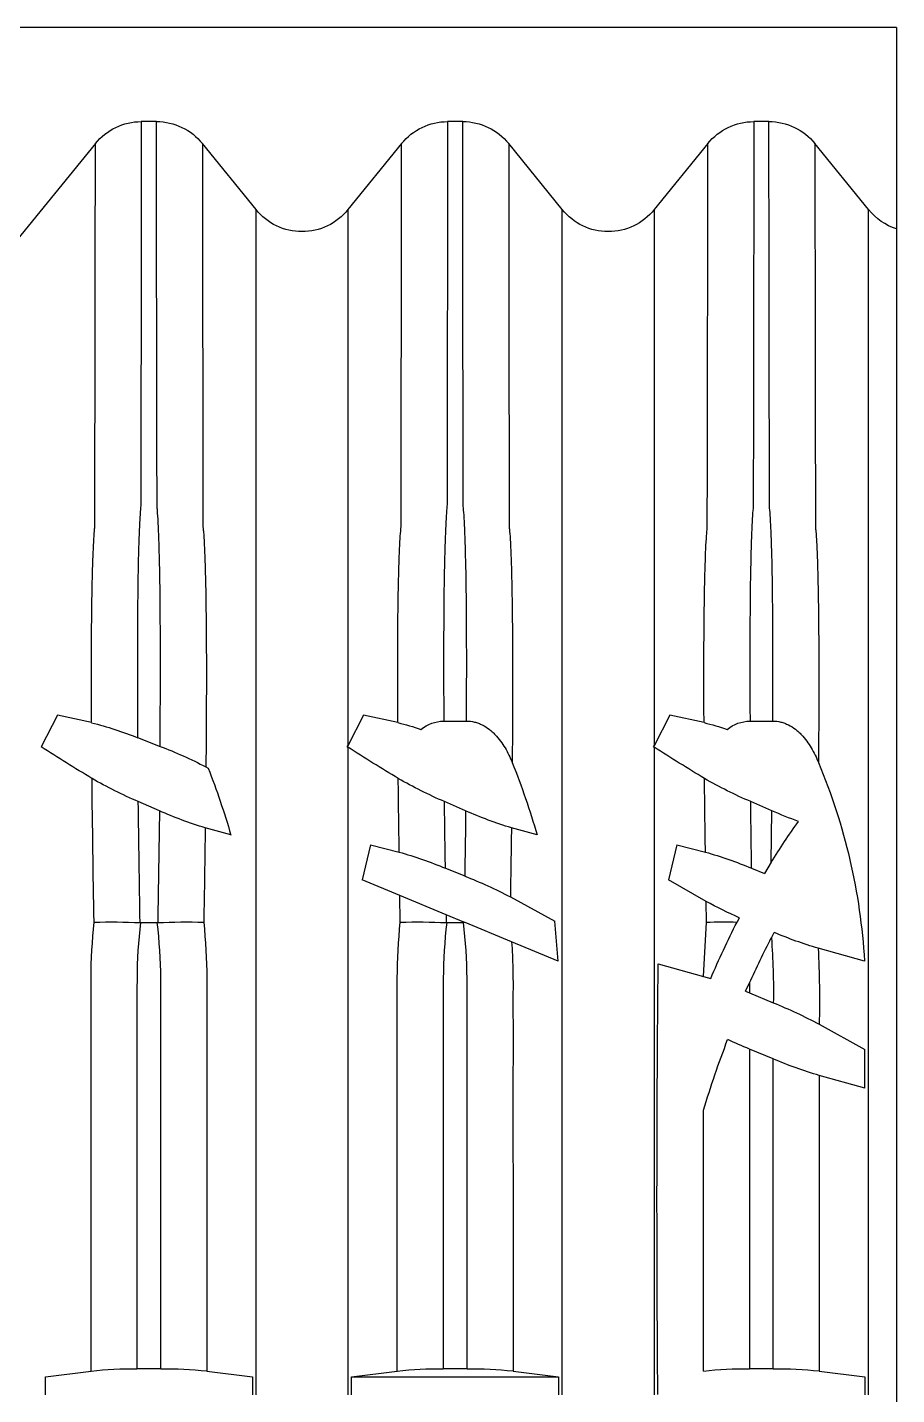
# Model space of a CAD drawing. Header units: millimetres. Extents: x -455371 to 117772, y -78417 to 116564.
# Drawn here: x -26079.5 to -25933, y 53774 to 54004.4 of the extents above; entities that cross this region are included whole.
import ezdxf

# ---------------------------------------------------------------- set-up
doc = ezdxf.new("R2010")
doc.units = ezdxf.units.MM
doc.layers.get('0').update_dxf_attribs({"color": 255})
doc.layers.add('BETON-STOP', color=141, linetype='Continuous')
doc.layers.add('quote', color=5, linetype='Continuous', lineweight=15)

# ---------------------------------------------------------------- blocks, each defined once
blk = doc.blocks.new('Bs H50 tacca 4')
at = {"layer": 'BETON-STOP'}
for p, q in [((19692.858, 10009.839), (19692.858, 10055.839)), ((19678.543, 10032.839), (19678.543, 10032.539)), ((19682.024, 10032.539), (19682.024, 10032.839)), ((19683.693, 10032.839), (19683.693, 10032.539)), ((19687.174, 10032.539), (19687.174, 10032.839)), ((19692.324, 10032.539), (19692.324, 10032.839)), ((19678.543, 10032.539), (19679.31, 10032.441)), ((19680.484, 10032.402), (19680.083, 10032.402)), ((19681.257, 10032.441), (19682.024, 10032.539)), ((19683.693, 10032.539), (19684.46, 10032.441)), ((19683.693, 10032.539), (19687.174, 10032.539)), ((19685.634, 10032.402), (19685.233, 10032.402)), ((19686.407, 10032.441), (19687.174, 10032.539)), ((19690.784, 10032.402), (19690.383, 10032.402)), ((19690.383, 10027.026), (19690.383, 10032.402)), ((19690.784, 10032.402), (19690.784, 10027.192)), ((19691.557, 10032.441), (19692.324, 10032.539)), ((19692.324, 10027.682), (19691.557, 10027.47)), ((19692.324, 10027.682), (19692.324, 10027.032)), ((19690.784, 10027.192), (19690.383, 10027.026)), ((19691.557, 10026.608), (19692.324, 10027.032)), ((19690.383, 10026.08), (19690.784, 10026.246)), ((19690.319, 10026.054), (19690.383, 10026.08)), ((19690.319, 10026.054), (19690.383, 10025.911)), ((19690.383, 10025.911), (19690.383, 10026.08)), ((19688.849, 10025.593), (19689.611, 10025.802)), ((19689.611, 10025.802), (19689.732, 10025.838)), ((19689.611, 10025.802), (19689.661, 10024.891)), ((19687.166, 10025.545), (19686.383, 10025.221)), ((19687.166, 10025.545), (19687.111, 10024.873)), ((19692.316, 10025.545), (19691.54, 10025.33)), ((19686.383, 10025.221), (19685.603, 10024.898)), ((19690.751, 10025.156), (19690.799, 10025.064)), ((19680.135, 10024.899), (19680.142, 10024.899)), ((19680.142, 10024.899), (19680.425, 10024.899)), ((19680.425, 10024.899), (19680.432, 10024.899)), ((19684.511, 10024.891), (19684.504, 10024.442)), ((19685.282, 10024.765), (19685.285, 10024.899)), ((19685.582, 10024.889), (19685.282, 10024.765)), ((19685.285, 10024.899), (19685.292, 10024.899)), ((19685.292, 10024.899), (19685.575, 10024.899)), ((19685.575, 10024.899), (19685.582, 10024.899)), ((19685.603, 10024.898), (19685.582, 10024.899)), ((19685.582, 10024.899), (19685.582, 10024.889)), ((19685.603, 10024.898), (19685.582, 10024.889)), ((19686.363, 10024.466), (19687.111, 10024.873)), ((19689.661, 10024.891), (19689.655, 10024.542)), ((19690.212, 10024.817), (19690.175, 10024.889)), ((19685.282, 10024.765), (19684.504, 10024.442)), ((19684.504, 10024.442), (19683.87, 10024.18)), ((19689.655, 10024.542), (19689.02, 10024.18)), ((19684.01, 10023.589), (19683.87, 10024.18)), ((19685.27, 10023.984), (19685.595, 10024.114)), ((19689.16, 10023.589), (19689.02, 10024.18)), ((19690.42, 10023.984), (19690.634, 10024.07)), ((19690.748, 10023.884), (19690.634, 10024.07)), ((19690.748, 10023.884), (19690.76, 10023.017)), ((19684.01, 10023.589), (19684.492, 10023.714)), ((19689.16, 10023.589), (19689.642, 10023.714)), ((19681.661, 10023.424), (19681.23, 10023.304)), ((19686.811, 10023.424), (19686.38, 10023.304)), ((19680.46, 10023.017), (19680.105, 10022.862)), ((19685.61, 10023.017), (19685.255, 10022.862)), ((19690.76, 10023.017), (19690.405, 10022.862)), ((19681.242, 10022.278), (19681.279, 10022.298)), ((19678.745, 10021.408), (19678.47, 10021.943)), ((19680.094, 10021.787), (19680.471, 10021.933)), ((19683.631, 10021.95), (19683.62, 10021.943)), ((19683.62, 10021.943), (19683.631, 10021.923)), ((19683.895, 10021.408), (19683.631, 10021.923)), ((19688.781, 10021.95), (19688.77, 10021.943)), ((19688.77, 10021.943), (19688.781, 10021.923)), ((19689.045, 10021.408), (19688.781, 10021.923)), ((19679.319, 10021.534), (19678.745, 10021.408)), ((19684.469, 10021.534), (19683.895, 10021.408)), ((19685.243, 10021.508), (19685.624, 10021.508)), ((19689.619, 10021.534), (19689.045, 10021.408)), ((19690.393, 10021.508), (19690.774, 10021.508)), ((19679.383, 10011.794), (19678.008, 10013.488)), ((19682.085, 10012.905), (19681.184, 10011.794)), ((19684.533, 10011.794), (19683.631, 10012.905)), ((19687.235, 10012.905), (19686.334, 10011.794)), ((19689.683, 10011.794), (19688.781, 10012.905)), ((19692.385, 10012.905), (19691.484, 10011.794)), ((19680.411, 10011.424), (19680.156, 10011.424)), ((19685.561, 10011.424), (19685.306, 10011.424)), ((19690.711, 10011.424), (19690.456, 10011.424)), ((19692.858, 10009.839), (19675.579, 10009.839))]:
    blk.add_line(p, q, dxfattribs=at)
for centre, radius, start, end in [((20065.034, 10029.518), 376.206, 179.49431, 180.5979), ((19680.019, 10038.91), 6.508, 263.7467, 270.5633), ((19680.536, 10039.148), 6.746, 269.5571, 276.1329), ((19685.169, 10038.91), 6.508, 263.7467, 270.5633), ((19685.686, 10039.148), 6.746, 269.5571, 276.1329), ((19690.319, 10038.91), 6.508, 263.7467, 270.5633), ((19690.836, 10039.148), 6.746, 269.5571, 276.1329), ((19705.558, 10032.839), 16.65, 196.695, 201.0224), ((19693.647, 10020.46), 7.315, 106.6014, 113.039), ((19694.484, 10017.116), 10.725, 112.48, 114.6154), ((19687.603, 10034.049), 8.426, 292.1768, 297.9822), ((19671.171, 10026.231), 20.389, 357.4673, 1.0599), ((19679.604, 10026.035), 11.182, 355.4915, 1.0836), ((19703.083, 10031.488), 14.498, 202.9378, 207.0784), ((19705.558, 10032.839), 16.682, 204.537, 207.423), ((19682.218, 10026.124), 10.115, 337.204, 356.7172), ((19693.586, 10018.449), 7.179, 106.5599, 112.8486), ((20031.969, 10018.655), 352.663, 178.9869, 179.37962), ((19679.654, 10033.818), 8.932, 268.1218, 273.0874), ((20098.832, 10017.694), 418.759, 179.01414, 179.29279), ((19680.913, 10033.818), 8.932, 266.9126, 271.8782), ((19237.634, 10017.317), 442.863, 0.73746, 0.98095), ((19111.745, 10015.246), 569.543, 0.81069, 0.97029), ((19684.804, 10033.818), 8.932, 268.1218, 273.0874), ((19693.121, 10018.237), 7.195, 113.8499, 118.8003), ((19689.941, 10032.001), 7.116, 267.7431, 271.8822), ((19682.588, 10031.697), 8.157, 291.6267, 297.5629), ((19250.396, 10017.257), 436.026, 0.79467, 0.94735), ((19336.282, 10018.626), 349.356, 0.7202, 0.90021), ((19682.612, 10030.383), 6.93, 285.7431, 292.5557), ((20008.511, 10018.99), 323.28, 179.11496, 179.31372), ((19687.762, 10030.383), 6.93, 285.7431, 292.5557), ((20013.661, 10018.99), 323.28, 179.11496, 179.31372), ((19701.177, 10030.356), 12.274, 211.8239, 215.6812), ((19925.582, 10020.051), 241.117, 179.12954, 179.42423), ((19930.732, 10020.051), 241.117, 179.12954, 179.42423), ((19669.39, 10026.959), 12.77, 338.5951, 343.9327), ((19674.405, 10027.002), 12.912, 338.1933, 343.9131), ((19683.074, 10017.184), 6.392, 106.7661, 114.1399), ((19688.224, 10017.184), 6.392, 106.7661, 114.1399), ((19694.279, 10014.933), 8.817, 110.3864, 113.5188), ((19682.961, 10016.173), 7.274, 113.1216, 119.9777), ((19688.111, 10016.173), 7.274, 113.1216, 119.9777), ((19693.261, 10016.173), 7.274, 113.1216, 119.9777), ((19698.453, 9990.638), 37.139, 120.9975, 122.5513), ((19677.832, 10028.868), 7.42, 290.8357, 297.3599), ((19703.713, 9990.459), 37.349, 121.0006, 122.527), ((19708.863, 9990.459), 37.349, 121.0006, 122.527), ((19677.802, 10027.504), 6.159, 284.2636, 291.852), ((19683.423, 10025.861), 4.451, 283.5966, 288.8246), ((19685.256, 10022.14), 0.633, 231.1137, 268.7361), ((19688.573, 10025.861), 4.451, 283.5966, 288.8246), ((19690.406, 10022.14), 0.633, 231.1137, 268.7361), ((19682.858, 10012.283), 0.992, 38.8507, 141.1493), ((19688.008, 10012.283), 0.992, 38.8507, 141.1493), ((19693.158, 10012.283), 0.992, 107.5957, 141.1493), ((19680.157, 10012.419), 0.995, 218.9229, 269.9147), ((19680.409, 10012.419), 0.996, 270.0934, 321.069), ((19685.307, 10012.419), 0.995, 218.9229, 269.9147), ((19685.559, 10012.419), 0.996, 270.0934, 321.069), ((19690.457, 10012.419), 0.995, 218.9229, 269.9147), ((19690.709, 10012.419), 0.996, 270.0934, 321.069)]:
    blk.add_arc(centre, radius, start, end, dxfattribs=at)
for points, knots in [([(19682.085, 10032.839), (19682.085, 10031.638), (19682.085, 10030.437), (19682.085, 10028.635), (19682.085, 10028.035), (19682.085, 10027.134), (19682.085, 10026.834), (19682.085, 10026.383), (19682.085, 10026.233), (19682.085, 10025.933), (19682.085, 10025.783), (19682.086, 10025.333), (19682.086, 10025.033), (19682.086, 10024.434), (19682.086, 10024.14), (19682.086, 10023.568), (19682.086, 10023.289), (19682.086, 10022.746), (19682.086, 10022.48), (19682.086, 10021.725), (19682.086, 10021.274), (19682.086, 10020.478), (19682.086, 10020.151), (19682.086, 10019.767), (19682.086, 10019.656), (19682.086, 10019.477), (19682.085, 10019.408), (19682.085, 10019.309), (19682.085, 10019.264), (19682.085, 10019.171), (19682.085, 10019.124), (19682.085, 10018.89), (19682.085, 10018.703), (19682.085, 10018.143), (19682.085, 10017.768), (19682.085, 10015.897), (19682.085, 10014.402), (19682.085, 10012.905)], [0, 0, 0, 0, 0.0625, 0.0625, 0.09375, 0.09375, 0.109375, 0.109375, 0.117188, 0.117188, 0.125, 0.125, 0.140625, 0.140625, 0.15625, 0.15625, 0.171875, 0.171875, 0.1875, 0.1875, 0.21875, 0.21875, 0.25, 0.25, 0.265625, 0.265625, 0.28125, 0.28125, 0.296875, 0.296875, 0.3125, 0.3125, 0.375, 0.375, 0.5, 0.5, 1, 1, 1, 1]), ([(19683.631, 10021.95), (19683.631, 10022.326), (19683.631, 10022.725), (19683.63, 10023.356), (19683.63, 10023.572), (19683.63, 10024.015), (19683.63, 10024.241), (19683.631, 10024.92), (19683.631, 10025.379), (19683.631, 10026.078), (19683.631, 10026.311), (19683.631, 10026.777), (19683.631, 10027.011), (19683.631, 10029.109), (19683.631, 10030.974), (19683.631, 10032.839)], [0, 0, 0, 0, 0.125, 0.125, 0.1875, 0.1875, 0.25, 0.25, 0.375, 0.375, 0.4375, 0.4375, 0.5, 0.5, 1, 1, 1, 1]), ([(19687.235, 10032.839), (19687.235, 10031.638), (19687.235, 10030.437), (19687.235, 10028.635), (19687.235, 10028.035), (19687.235, 10027.134), (19687.235, 10026.834), (19687.235, 10026.383), (19687.235, 10026.233), (19687.235, 10025.933), (19687.235, 10025.783), (19687.236, 10025.333), (19687.236, 10025.033), (19687.236, 10024.434), (19687.236, 10024.14), (19687.236, 10023.568), (19687.236, 10023.289), (19687.236, 10022.746), (19687.236, 10022.48), (19687.236, 10021.725), (19687.236, 10021.274), (19687.236, 10020.478), (19687.236, 10020.151), (19687.236, 10019.767), (19687.236, 10019.656), (19687.236, 10019.477), (19687.235, 10019.408), (19687.235, 10019.309), (19687.235, 10019.264), (19687.235, 10019.171), (19687.235, 10019.124), (19687.235, 10018.89), (19687.235, 10018.703), (19687.235, 10018.143), (19687.235, 10017.768), (19687.235, 10015.897), (19687.235, 10014.402), (19687.235, 10012.905)], [0, 0, 0, 0, 0.0625, 0.0625, 0.09375, 0.09375, 0.109375, 0.109375, 0.117187, 0.117187, 0.125, 0.125, 0.140625, 0.140625, 0.15625, 0.15625, 0.171875, 0.171875, 0.1875, 0.1875, 0.21875, 0.21875, 0.25, 0.25, 0.265625, 0.265625, 0.28125, 0.28125, 0.296875, 0.296875, 0.3125, 0.3125, 0.375, 0.375, 0.5, 0.5, 1, 1, 1, 1]), ([(19688.781, 10021.95), (19688.781, 10022.326), (19688.781, 10022.725), (19688.78, 10023.356), (19688.78, 10023.572), (19688.78, 10024.015), (19688.78, 10024.241), (19688.781, 10024.92), (19688.781, 10025.379), (19688.781, 10026.078), (19688.781, 10026.311), (19688.781, 10026.777), (19688.781, 10027.011), (19688.781, 10029.109), (19688.781, 10030.974), (19688.781, 10032.839)], [0, 0, 0, 0, 0.125, 0.125, 0.1875, 0.1875, 0.25, 0.25, 0.375, 0.375, 0.4375, 0.4375, 0.5, 0.5, 1, 1, 1, 1]), ([(19692.385, 10032.839), (19692.385, 10031.638), (19692.385, 10030.437), (19692.385, 10028.635), (19692.385, 10028.035), (19692.385, 10027.134), (19692.385, 10026.834), (19692.385, 10026.383), (19692.385, 10026.233), (19692.385, 10025.933), (19692.385, 10025.783), (19692.386, 10025.333), (19692.386, 10025.033), (19692.386, 10024.434), (19692.386, 10024.14), (19692.386, 10023.568), (19692.386, 10023.289), (19692.386, 10022.746), (19692.386, 10022.48), (19692.386, 10021.725), (19692.386, 10021.274), (19692.386, 10020.478), (19692.386, 10020.151), (19692.386, 10019.767), (19692.386, 10019.656), (19692.386, 10019.477), (19692.385, 10019.408), (19692.385, 10019.309), (19692.385, 10019.264), (19692.385, 10019.171), (19692.385, 10019.124), (19692.385, 10018.89), (19692.385, 10018.703), (19692.385, 10018.143), (19692.385, 10017.768), (19692.385, 10015.897), (19692.385, 10014.402), (19692.385, 10012.905)], [0, 0, 0, 0, 0.0625, 0.0625, 0.09375, 0.09375, 0.109375, 0.109375, 0.117188, 0.117188, 0.125, 0.125, 0.140625, 0.140625, 0.15625, 0.15625, 0.171875, 0.171875, 0.1875, 0.1875, 0.21875, 0.21875, 0.25, 0.25, 0.265625, 0.265625, 0.28125, 0.28125, 0.296875, 0.296875, 0.3125, 0.3125, 0.375, 0.375, 0.5, 0.5, 1, 1, 1, 1]), ([(19679.31, 10032.441), (19679.31, 10031.182), (19679.31, 10029.924), (19679.31, 10028.036), (19679.31, 10027.407), (19679.31, 10026.62), (19679.31, 10026.463), (19679.31, 10026.227), (19679.31, 10026.149), (19679.31, 10025.991), (19679.31, 10025.913), (19679.313, 10025.519), (19679.33, 10025.205), (19679.361, 10024.891)], [0, 0, 0, 0, 0.5, 0.5, 0.75, 0.75, 0.8125, 0.8125, 0.84375, 0.84375, 0.875, 0.875, 1, 1, 1, 1]), ([(19680.142, 10024.899), (19680.105, 10025.211), (19680.086, 10025.524), (19680.083, 10025.915), (19680.083, 10025.993), (19680.083, 10026.149), (19680.083, 10026.227), (19680.083, 10026.462), (19680.083, 10026.618), (19680.083, 10027.4), (19680.083, 10028.025), (19680.083, 10029.901), (19680.083, 10031.152), (19680.083, 10032.402)], [0, 0, 0, 0, 0.125, 0.125, 0.15625, 0.15625, 0.1875, 0.1875, 0.25, 0.25, 0.5, 0.5, 1, 1, 1, 1]), ([(19680.484, 10032.402), (19680.484, 10031.152), (19680.484, 10029.901), (19680.484, 10028.025), (19680.484, 10027.4), (19680.484, 10026.618), (19680.484, 10026.462), (19680.484, 10026.227), (19680.484, 10026.149), (19680.484, 10025.993), (19680.484, 10025.915), (19680.481, 10025.524), (19680.461, 10025.211), (19680.425, 10024.899)], [0, 0, 0, 0, 0.5, 0.5, 0.75, 0.75, 0.8125, 0.8125, 0.84375, 0.84375, 0.875, 0.875, 1, 1, 1, 1]), ([(19681.206, 10024.891), (19681.237, 10025.204), (19681.254, 10025.519), (19681.257, 10025.912), (19681.257, 10025.991), (19681.256, 10026.148), (19681.257, 10026.226), (19681.257, 10026.462), (19681.257, 10026.62), (19681.257, 10027.406), (19681.256, 10028.036), (19681.257, 10029.923), (19681.257, 10031.182), (19681.257, 10032.441)], [0, 0, 0, 0, 0.125, 0.125, 0.15625, 0.15625, 0.1875, 0.1875, 0.25, 0.25, 0.5, 0.5, 1, 1, 1, 1]), ([(19684.46, 10032.441), (19684.46, 10031.182), (19684.46, 10029.924), (19684.46, 10028.036), (19684.46, 10027.407), (19684.46, 10026.62), (19684.46, 10026.463), (19684.46, 10026.227), (19684.46, 10026.149), (19684.46, 10025.991), (19684.46, 10025.913), (19684.463, 10025.519), (19684.48, 10025.205), (19684.511, 10024.891)], [0, 0, 0, 0, 0.5, 0.5, 0.75, 0.75, 0.8125, 0.8125, 0.84375, 0.84375, 0.875, 0.875, 1, 1, 1, 1]), ([(19685.292, 10024.899), (19685.255, 10025.211), (19685.236, 10025.524), (19685.233, 10025.915), (19685.233, 10025.993), (19685.233, 10026.149), (19685.233, 10026.227), (19685.233, 10026.462), (19685.233, 10026.618), (19685.233, 10027.4), (19685.233, 10028.025), (19685.233, 10029.901), (19685.233, 10031.152), (19685.233, 10032.402)], [0, 0, 0, 0, 0.125, 0.125, 0.15625, 0.15625, 0.1875, 0.1875, 0.25, 0.25, 0.5, 0.5, 1, 1, 1, 1]), ([(19685.634, 10032.402), (19685.634, 10031.152), (19685.634, 10029.901), (19685.634, 10028.025), (19685.634, 10027.4), (19685.634, 10026.618), (19685.634, 10026.462), (19685.634, 10026.227), (19685.634, 10026.149), (19685.634, 10025.993), (19685.634, 10025.915), (19685.631, 10025.524), (19685.611, 10025.211), (19685.575, 10024.899)], [0, 0, 0, 0, 0.5, 0.5, 0.75, 0.75, 0.8125, 0.8125, 0.84375, 0.84375, 0.875, 0.875, 1, 1, 1, 1]), ([(19686.383, 10025.221), (19686.394, 10025.371), (19686.4, 10025.521), (19686.406, 10025.747), (19686.406, 10025.822), (19686.407, 10025.973), (19686.406, 10026.048), (19686.406, 10026.424), (19686.407, 10026.725), (19686.406, 10027.627), (19686.406, 10028.229), (19686.407, 10030.034), (19686.407, 10031.237), (19686.407, 10032.441)], [0, 0, 0, 0, 0.0625, 0.0625, 0.09375, 0.09375, 0.125, 0.125, 0.25, 0.25, 0.5, 0.5, 1, 1, 1, 1]), ([(19681.184, 10011.794), (19681.184, 10013.057), (19681.186, 10014.323), (19681.189, 10016.222), (19681.19, 10016.855), (19681.192, 10017.646), (19681.192, 10017.804), (19681.193, 10018.042), (19681.193, 10018.121), (19681.193, 10018.22), (19681.192, 10018.239), (19681.195, 10018.281), (19681.199, 10018.306), (19681.206, 10018.387), (19681.21, 10018.452), (19681.217, 10018.604), (19681.221, 10018.692), (19681.228, 10018.89), (19681.231, 10019.002), (19681.24, 10019.366), (19681.244, 10019.648), (19681.248, 10020.126), (19681.249, 10020.295), (19681.25, 10020.652), (19681.25, 10020.841), (19681.248, 10021.423), (19681.246, 10021.837), (19681.242, 10022.278)], [0, 0, 0, 0, 0.5, 0.5, 0.75, 0.75, 0.8125, 0.8125, 0.84375, 0.84375, 0.851563, 0.851563, 0.859375, 0.859375, 0.875, 0.875, 0.890625, 0.890625, 0.90625, 0.90625, 0.9375, 0.9375, 0.953125, 0.953125, 0.96875, 0.96875, 1, 1, 1, 1]), ([(19685.624, 10021.508), (19685.671, 10021.508), (19685.716, 10021.514), (19685.782, 10021.53), (19685.804, 10021.537), (19685.847, 10021.553), (19685.869, 10021.562), (19685.93, 10021.593), (19685.969, 10021.618), (19686.024, 10021.66), (19686.041, 10021.675), (19686.076, 10021.706), (19686.092, 10021.722), (19686.171, 10021.805), (19686.225, 10021.879), (19686.319, 10022.037), (19686.359, 10022.12), (19686.393, 10022.206)], [0, 0, 0, 0, 0.125, 0.125, 0.1875, 0.1875, 0.25, 0.25, 0.375, 0.375, 0.4375, 0.4375, 0.5, 0.5, 0.75, 0.75, 1, 1, 1, 1]), ([(19686.334, 10011.794), (19686.334, 10013.055), (19686.336, 10014.318), (19686.339, 10016.214), (19686.34, 10016.846), (19686.342, 10017.636), (19686.342, 10017.794), (19686.343, 10018.031), (19686.343, 10018.11), (19686.343, 10018.209), (19686.343, 10018.228), (19686.344, 10018.269), (19686.347, 10018.292), (19686.355, 10018.369), (19686.359, 10018.432), (19686.366, 10018.58), (19686.37, 10018.665), (19686.377, 10018.859), (19686.38, 10018.969), (19686.389, 10019.326), (19686.393, 10019.603), (19686.397, 10020.075), (19686.398, 10020.241), (19686.399, 10020.594), (19686.4, 10020.781), (19686.399, 10021.357), (19686.397, 10021.768), (19686.393, 10022.206)], [0, 0, 0, 0, 0.5, 0.5, 0.75, 0.75, 0.8125, 0.8125, 0.84375, 0.84375, 0.851563, 0.851563, 0.859375, 0.859375, 0.875, 0.875, 0.890625, 0.890625, 0.90625, 0.90625, 0.9375, 0.9375, 0.953125, 0.953125, 0.96875, 0.96875, 1, 1, 1, 1]), ([(19690.774, 10021.508), (19690.821, 10021.508), (19690.866, 10021.514), (19690.932, 10021.53), (19690.954, 10021.537), (19690.997, 10021.553), (19691.019, 10021.562), (19691.08, 10021.593), (19691.119, 10021.618), (19691.174, 10021.66), (19691.191, 10021.675), (19691.226, 10021.706), (19691.242, 10021.722), (19691.321, 10021.805), (19691.375, 10021.879), (19691.469, 10022.037), (19691.509, 10022.12), (19691.543, 10022.206)], [0, 0, 0, 0, 0.125, 0.125, 0.1875, 0.1875, 0.25, 0.25, 0.375, 0.375, 0.4375, 0.4375, 0.5, 0.5, 0.75, 0.75, 1, 1, 1, 1]), ([(19691.484, 10011.794), (19691.484, 10013.055), (19691.486, 10014.318), (19691.489, 10016.214), (19691.49, 10016.846), (19691.492, 10017.636), (19691.492, 10017.794), (19691.493, 10018.031), (19691.493, 10018.11), (19691.493, 10018.209), (19691.493, 10018.228), (19691.494, 10018.269), (19691.497, 10018.292), (19691.505, 10018.369), (19691.509, 10018.432), (19691.516, 10018.58), (19691.52, 10018.665), (19691.527, 10018.859), (19691.53, 10018.969), (19691.539, 10019.326), (19691.543, 10019.603), (19691.547, 10020.075), (19691.548, 10020.241), (19691.549, 10020.594), (19691.55, 10020.781), (19691.549, 10021.357), (19691.547, 10021.768), (19691.543, 10022.206)], [0, 0, 0, 0, 0.5, 0.5, 0.75, 0.75, 0.8125, 0.8125, 0.84375, 0.84375, 0.851562, 0.851562, 0.859375, 0.859375, 0.875, 0.875, 0.890625, 0.890625, 0.90625, 0.90625, 0.9375, 0.9375, 0.953125, 0.953125, 0.96875, 0.96875, 1, 1, 1, 1]), ([(19680.471, 10021.933), (19680.475, 10021.487), (19680.477, 10021.07), (19680.478, 10020.293), (19680.476, 10019.929), (19680.471, 10019.287), (19680.467, 10019.005), (19680.458, 10018.641), (19680.455, 10018.53), (19680.447, 10018.329), (19680.444, 10018.242), (19680.436, 10018.089), (19680.432, 10018.025), (19680.425, 10017.944), (19680.422, 10017.92), (19680.42, 10017.877), (19680.42, 10017.858), (19680.42, 10017.759), (19680.42, 10017.68), (19680.42, 10017.442), (19680.419, 10017.284), (19680.417, 10016.492), (19680.417, 10015.858), (19680.413, 10013.956), (19680.411, 10012.689), (19680.411, 10011.424)], [0, 0, 0, 0, 0.03125, 0.03125, 0.0625, 0.0625, 0.09375, 0.09375, 0.109375, 0.109375, 0.125, 0.125, 0.140625, 0.140625, 0.148437, 0.148437, 0.15625, 0.15625, 0.1875, 0.1875, 0.25, 0.25, 0.5, 0.5, 1, 1, 1, 1]), ([(19683.631, 10012.905), (19683.631, 10014.113), (19683.631, 10015.32), (19683.631, 10017.132), (19683.631, 10017.736), (19683.631, 10018.642), (19683.631, 10018.943), (19683.631, 10019.283), (19683.631, 10019.319), (19683.631, 10019.399), (19683.631, 10019.453), (19683.631, 10019.65), (19683.631, 10019.829), (19683.63, 10020.283), (19683.63, 10020.56), (19683.631, 10021.185), (19683.631, 10021.535), (19683.631, 10021.923)], [0, 0, 0, 0, 0.5, 0.5, 0.75, 0.75, 0.875, 0.875, 0.890625, 0.890625, 0.90625, 0.90625, 0.9375, 0.9375, 0.96875, 0.96875, 1, 1, 1, 1]), ([(19688.781, 10012.905), (19688.781, 10014.113), (19688.781, 10015.32), (19688.781, 10017.132), (19688.781, 10017.736), (19688.781, 10018.642), (19688.781, 10018.943), (19688.781, 10019.283), (19688.781, 10019.319), (19688.781, 10019.399), (19688.781, 10019.453), (19688.781, 10019.65), (19688.781, 10019.829), (19688.78, 10020.283), (19688.78, 10020.56), (19688.781, 10021.185), (19688.781, 10021.535), (19688.781, 10021.923)], [0, 0, 0, 0, 0.5, 0.5, 0.75, 0.75, 0.875, 0.875, 0.890625, 0.890625, 0.90625, 0.90625, 0.9375, 0.9375, 0.96875, 0.96875, 1, 1, 1, 1]), ([(19680.156, 10011.424), (19680.156, 10012.686), (19680.153, 10013.95), (19680.15, 10015.847), (19680.149, 10016.479), (19680.148, 10017.269), (19680.147, 10017.427), (19680.147, 10017.664), (19680.147, 10017.744), (19680.147, 10017.862), (19680.146, 10017.899), (19680.136, 10018), (19680.132, 10018.061), (19680.125, 10018.205), (19680.121, 10018.289), (19680.114, 10018.478), (19680.11, 10018.585), (19680.101, 10018.938), (19680.097, 10019.211), (19680.092, 10019.676), (19680.091, 10019.841), (19680.09, 10020.189), (19680.089, 10020.374), (19680.09, 10020.945), (19680.091, 10021.353), (19680.094, 10021.787)], [0, 0, 0, 0, 0.5, 0.5, 0.75, 0.75, 0.8125, 0.8125, 0.84375, 0.84375, 0.859375, 0.859375, 0.875, 0.875, 0.890625, 0.890625, 0.90625, 0.90625, 0.9375, 0.9375, 0.953125, 0.953125, 0.96875, 0.96875, 1, 1, 1, 1]), ([(19679.319, 10021.534), (19679.317, 10021.125), (19679.317, 10020.744), (19679.318, 10020.217), (19679.319, 10020.049), (19679.322, 10019.736), (19679.324, 10019.589), (19679.328, 10019.315), (19679.331, 10019.187), (19679.337, 10018.952), (19679.34, 10018.844), (19679.351, 10018.556), (19679.358, 10018.412), (19679.37, 10018.287), (19679.373, 10018.264), (19679.374, 10018.225), (19679.374, 10018.206), (19679.374, 10018.148), (19679.374, 10018.109), (19679.374, 10017.993), (19679.374, 10017.915), (19679.375, 10017.683), (19679.375, 10017.527), (19679.377, 10016.752), (19679.377, 10016.132), (19679.381, 10014.271), (19679.383, 10013.031), (19679.383, 10011.794)], [0, 0, 0, 0, 0.03125, 0.03125, 0.046875, 0.046875, 0.0625, 0.0625, 0.078125, 0.078125, 0.09375, 0.09375, 0.125, 0.125, 0.132813, 0.132813, 0.140625, 0.140625, 0.15625, 0.15625, 0.1875, 0.1875, 0.25, 0.25, 0.5, 0.5, 1, 1, 1, 1]), ([(19684.469, 10021.534), (19684.467, 10021.125), (19684.467, 10020.744), (19684.468, 10020.217), (19684.469, 10020.049), (19684.472, 10019.736), (19684.474, 10019.589), (19684.478, 10019.315), (19684.481, 10019.187), (19684.487, 10018.952), (19684.49, 10018.844), (19684.501, 10018.556), (19684.508, 10018.412), (19684.52, 10018.287), (19684.523, 10018.264), (19684.524, 10018.225), (19684.524, 10018.206), (19684.524, 10018.148), (19684.524, 10018.109), (19684.524, 10017.993), (19684.524, 10017.915), (19684.525, 10017.683), (19684.525, 10017.527), (19684.527, 10016.752), (19684.527, 10016.132), (19684.531, 10014.271), (19684.533, 10013.031), (19684.533, 10011.794)], [0, 0, 0, 0, 0.03125, 0.03125, 0.046875, 0.046875, 0.0625, 0.0625, 0.078125, 0.078125, 0.09375, 0.09375, 0.125, 0.125, 0.132812, 0.132812, 0.140625, 0.140625, 0.15625, 0.15625, 0.1875, 0.1875, 0.25, 0.25, 0.5, 0.5, 1, 1, 1, 1]), ([(19685.306, 10011.424), (19685.306, 10012.677), (19685.303, 10013.932), (19685.3, 10015.816), (19685.299, 10016.445), (19685.298, 10017.23), (19685.297, 10017.387), (19685.297, 10017.622), (19685.297, 10017.701), (19685.297, 10017.818), (19685.298, 10017.856), (19685.294, 10017.939), (19685.287, 10017.992), (19685.275, 10018.182), (19685.268, 10018.352), (19685.258, 10018.677), (19685.255, 10018.796), (19685.25, 10019.052), (19685.247, 10019.19), (19685.242, 10019.629), (19685.24, 10019.96), (19685.239, 10020.694), (19685.24, 10021.088), (19685.243, 10021.508)], [0, 0, 0, 0, 0.5, 0.5, 0.75, 0.75, 0.8125, 0.8125, 0.84375, 0.84375, 0.859375, 0.859375, 0.875, 0.875, 0.90625, 0.90625, 0.921875, 0.921875, 0.9375, 0.9375, 0.96875, 0.96875, 1, 1, 1, 1]), ([(19685.624, 10021.508), (19685.627, 10021.085), (19685.628, 10020.69), (19685.627, 10020.139), (19685.626, 10019.962), (19685.624, 10019.629), (19685.623, 10019.473), (19685.617, 10019.032), (19685.612, 10018.775), (19685.602, 10018.451), (19685.598, 10018.353), (19685.591, 10018.183), (19685.587, 10018.109), (19685.579, 10017.984), (19685.572, 10017.932), (19685.569, 10017.85), (19685.57, 10017.813), (19685.57, 10017.695), (19685.57, 10017.616), (19685.569, 10017.381), (19685.569, 10017.224), (19685.567, 10016.44), (19685.566, 10015.812), (19685.563, 10013.93), (19685.561, 10012.676), (19685.561, 10011.424)], [0, 0, 0, 0, 0.03125, 0.03125, 0.046875, 0.046875, 0.0625, 0.0625, 0.09375, 0.09375, 0.109375, 0.109375, 0.125, 0.125, 0.140625, 0.140625, 0.15625, 0.15625, 0.1875, 0.1875, 0.25, 0.25, 0.5, 0.5, 1, 1, 1, 1]), ([(19689.619, 10021.534), (19689.617, 10021.125), (19689.617, 10020.744), (19689.618, 10020.217), (19689.619, 10020.049), (19689.622, 10019.736), (19689.624, 10019.589), (19689.628, 10019.315), (19689.631, 10019.187), (19689.637, 10018.952), (19689.64, 10018.844), (19689.651, 10018.556), (19689.658, 10018.412), (19689.67, 10018.287), (19689.673, 10018.264), (19689.674, 10018.225), (19689.674, 10018.206), (19689.674, 10018.148), (19689.674, 10018.109), (19689.674, 10017.993), (19689.674, 10017.915), (19689.675, 10017.683), (19689.675, 10017.527), (19689.677, 10016.752), (19689.677, 10016.132), (19689.681, 10014.271), (19689.683, 10013.031), (19689.683, 10011.794)], [0, 0, 0, 0, 0.03125, 0.03125, 0.046875, 0.046875, 0.0625, 0.0625, 0.078125, 0.078125, 0.09375, 0.09375, 0.125, 0.125, 0.132813, 0.132813, 0.140625, 0.140625, 0.15625, 0.15625, 0.1875, 0.1875, 0.25, 0.25, 0.5, 0.5, 1, 1, 1, 1]), ([(19690.456, 10011.424), (19690.456, 10012.677), (19690.453, 10013.932), (19690.45, 10015.816), (19690.449, 10016.445), (19690.448, 10017.23), (19690.447, 10017.387), (19690.447, 10017.622), (19690.447, 10017.701), (19690.447, 10017.818), (19690.448, 10017.856), (19690.444, 10017.939), (19690.437, 10017.992), (19690.425, 10018.182), (19690.418, 10018.352), (19690.408, 10018.677), (19690.405, 10018.796), (19690.4, 10019.052), (19690.397, 10019.19), (19690.392, 10019.629), (19690.39, 10019.96), (19690.389, 10020.694), (19690.39, 10021.088), (19690.393, 10021.508)], [0, 0, 0, 0, 0.5, 0.5, 0.75, 0.75, 0.8125, 0.8125, 0.84375, 0.84375, 0.859375, 0.859375, 0.875, 0.875, 0.90625, 0.90625, 0.921875, 0.921875, 0.9375, 0.9375, 0.96875, 0.96875, 1, 1, 1, 1]), ([(19690.774, 10021.508), (19690.777, 10021.085), (19690.778, 10020.69), (19690.777, 10020.139), (19690.776, 10019.962), (19690.774, 10019.629), (19690.773, 10019.473), (19690.767, 10019.032), (19690.762, 10018.775), (19690.752, 10018.451), (19690.748, 10018.353), (19690.741, 10018.183), (19690.737, 10018.109), (19690.729, 10017.984), (19690.722, 10017.932), (19690.719, 10017.85), (19690.72, 10017.813), (19690.72, 10017.695), (19690.72, 10017.616), (19690.719, 10017.381), (19690.719, 10017.224), (19690.717, 10016.44), (19690.716, 10015.812), (19690.713, 10013.93), (19690.711, 10012.676), (19690.711, 10011.424)], [0, 0, 0, 0, 0.03125, 0.03125, 0.046875, 0.046875, 0.0625, 0.0625, 0.09375, 0.09375, 0.109375, 0.109375, 0.125, 0.125, 0.140625, 0.140625, 0.15625, 0.15625, 0.1875, 0.1875, 0.25, 0.25, 0.5, 0.5, 1, 1, 1, 1])]:
    blk.add_open_spline(points, degree=3, knots=knots, dxfattribs=at)
for points in [[(19689.61, 10032.441), (19689.61, 10030.979), (19689.61, 10029.517), (19689.61, 10028.056)], [(19691.557, 10027.47), (19691.556, 10029.127), (19691.557, 10030.784), (19691.557, 10032.441)]]:
    blk.add_open_spline(points, degree=3, dxfattribs=at)
blk = doc.blocks.new('*U2191')
at = {"xscale": 10.01836209701863, "yscale": 10.01836209701863, "zscale": 10.01836209701863}
blk.add_blockref('Bs H50 tacca 4', (-197188.5, -100791.62), dxfattribs=at)
blk = doc.blocks.new('*U2192')
at = {"layer": 'quote', "color": 0, "linetype": 'ByBlock', "lineweight": -2, "transparency": 16777216}
blk.add_blockref('*U2191', (2690, 1345), dxfattribs=at)

msp = doc.modelspace()

# ---------------------------------------------------------------- block references
at = {"layer": 'quote', "xscale": -1, "rotation": 180}
msp.add_blockref('*U2192', (-28724.69, 54840), dxfattribs=at)

doc.saveas('drawing.dxf')
